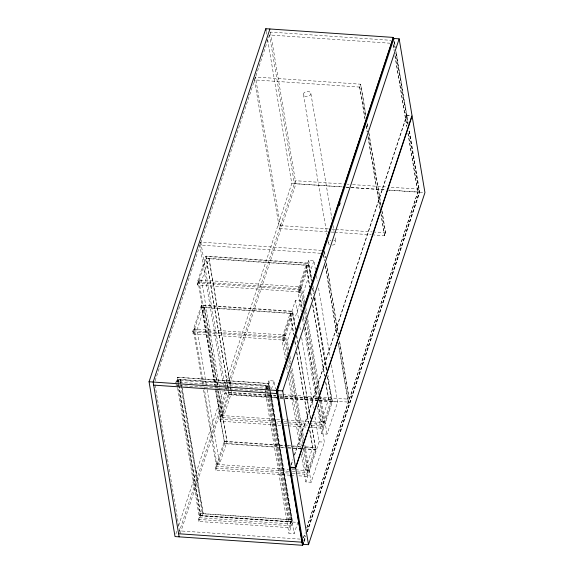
<?xml version="1.0" encoding="UTF-8"?>
<svg xmlns="http://www.w3.org/2000/svg" width="574" height="574" viewBox="0 0 574 574"><rect width="100%" height="100%" fill="white"/><g stroke="black" fill="none" stroke-linecap="round" stroke-linejoin="round"><path stroke-width="0.43" stroke-dasharray="2.87 2.15" d="M200.111 244.302L200.821 242.135L321.526 250.393M254.72 79.169L255.437 77.002L360.723 84.206L365.889 114.987M155.08 380.871L270.433 32.079L391.138 40.331M197.463 284.969L206.324 258.164L308.877 265.181L300.015 291.979L197.463 284.969L197.112 282.903L205.98 256.104L308.532 263.114L311.395 280.191M280.629 421.51L220.882 417.427L198.138 281.87L198.776 279.947L301.328 286.964L304.285 304.564M219.397 386.747L201.625 280.822L209.058 258.35L231.566 392.53L224.133 414.995L221.399 414.808M175.601 383.181L177.567 377.24L268.725 383.475L291.929 521.78L289.963 527.721L198.805 521.486L198.461 519.42L200.419 513.479L291.585 519.714L289.619 525.655L289.963 527.721M192.936 333.889L201.797 307.09L292.955 313.325L284.094 340.124L192.936 333.889L192.584 331.822L201.452 305.024L292.611 311.259L295.624 329.218M177.266 380.218L176.627 382.148L267.793 388.383L268.424 386.46L177.266 380.218L200.003 515.775L199.372 517.698L290.53 523.933L291.169 522.01L268.424 386.46M202.622 384.487L193.61 330.796L194.249 328.866L285.407 335.101L288.213 351.826M180.71 384.63L180.114 381.093L180.645 379.493L181.24 383.023M206.281 384.472L197.097 329.741L204.531 307.277L217.862 386.725M175.866 534.021L176.993 530.613M178.679 525.511L223.135 391.095M224.821 385.993L291.786 183.522L267.584 39.254M276.661 397.194L224.8 393.649L225.754 390.758M327.532 231.81L279.416 228.517L280.37 225.625L255.437 77.002M178.887 532.902L226.716 388.282M226.995 387.428L295.366 180.702L343.647 184.003M180.25 533.447L227.799 389.674M228.079 388.828L295.883 183.802L270.433 32.079M280.959 425.356L220.316 421.208L219.971 419.142L228.832 392.343L276.094 395.579M220.882 417.427L221.514 415.497L198.776 279.947M220.316 421.208L229.177 394.41L228.387 389.696M289.963 475.207L215.788 470.128L215.444 468.068L224.305 441.262L284.187 445.359M288.744 471.297L216.355 466.346L216.986 464.423L194.249 328.866M198.805 521.486L200.771 515.545L177.567 377.24M215.788 470.128L224.649 443.329L201.452 305.024M199.888 515.086L202.629 515.273L203.16 513.665L182.13 388.318M216.872 463.735L219.612 463.921L227.039 441.456L218.601 391.138M365.078 118.753L359.769 87.09L360.723 84.206M266.106 388.72L265.805 386.955L266.336 385.355L267.642 393.391M286.347 356.791L282.788 335.603L290.222 313.139L293.773 334.326M302.118 307.764L298.71 287.459L306.143 264.994L309.845 287.065M265.174 391.877L265.97 389.473M266.236 388.67L268.89 380.641L274.135 381L275.47 388.957M285.422 359.97L282.157 340.526L295.431 300.403L300.668 300.762L302.003 308.719M301.343 311.826L298.078 292.381L308.697 260.287L313.935 260.646L315.42 269.479M266.767 389.416L268.725 383.475M284.094 340.124L283.75 338.057L292.611 311.259M300.015 291.979L299.671 289.92L308.532 263.114M287.725 354.632L284.776 337.031L285.407 335.101M303.502 305.612L300.697 288.887L301.328 286.964M271.48 389.029L274.135 381M288.887 349.724L287.402 340.884L300.668 300.762M304.952 302.462L303.323 292.74L313.935 260.646M291.169 464.639L292.855 459.537M294.261 455.282L406.765 115.101L396.125 51.682M291.255 465.155L292.941 460.054M294.627 454.945L406.851 115.618L410.345 115.855M291.054 521.321L288.313 521.135L288.844 519.527M308.037 469.97L305.296 469.783L312.73 447.318L309.766 429.661M323.958 421.825L321.218 421.639L328.651 399.174L325.688 381.516M372.088 234.859L384.702 235.72L385.656 232.829L381.968 210.845M298.903 475.817L306.947 476.363L306.602 474.303L315.463 447.505L303.847 446.708M308.604 427.25L322.868 428.226L322.523 426.159L331.385 399.361L319.79 398.564M292.317 471.541L307.513 472.581L308.152 470.658L304.163 446.888M309.164 423.461L323.435 424.437L324.073 422.514L319.933 397.868M306.947 476.363L315.808 449.564L311.467 423.669M322.868 428.226L331.729 401.42L327.388 375.525M292.611 522.046L297.856 522.405L294.139 533.641L288.894 533.282L292.611 522.046L270.376 389.481M318.018 404.161L324.389 442.167L311.122 482.282L305.877 481.923L319.151 441.808L314.552 414.414M331.435 364.928L337.656 402.044L327.044 434.145L321.799 433.786L332.418 401.685L327.969 375.174M303.395 537.938L305.081 532.837M306.774 527.728L418.747 189.147M303.531 537.953L305.224 532.844M306.911 527.743L418.884 189.155L388.354 187.067M303.919 541.038L305.605 535.929M307.011 531.682L419.271 192.24L408.867 130.219M304.055 541.045L305.741 535.944M307.147 531.689L419.407 192.247L409.004 130.233M304.112 541.791L305.798 536.683M307.485 531.581L419.709 192.254L409.068 128.827M390.176 43.222L269.479 34.964L294.412 183.594L342.692 186.894M359.769 87.09L254.483 79.886L279.416 228.517M406.765 115.101L410.259 115.338M347.22 184.254L349.014 184.376M352.587 184.62L387.457 187.002M346.266 187.138L385.606 189.829M389.186 190.073L417.929 192.039L408.049 133.118M291.786 183.522L342.377 186.981M345.957 187.224L386.187 189.98M387.084 190.037L419.407 192.247M419.709 192.254L424.078 192.548M280.37 225.625L328.486 228.918M332.052 229.162L334.728 229.349M335.618 229.406L372.153 231.903M373.043 231.968L385.656 232.829M331.098 232.054L333.774 232.233M334.664 232.298L371.199 234.795M320.572 253.278L199.867 245.019L223.767 387.493M206.217 258.487L308.769 265.504M198.891 280.636L201.625 280.822M298.71 287.459L301.45 287.646M198.138 281.87L300.697 288.887M197.112 282.903L299.671 289.92M298.078 292.381L303.323 292.74M201.689 307.413L292.848 313.648M194.364 329.555L197.097 329.741M282.788 335.603L285.529 335.79M193.61 330.796L284.776 337.031M192.584 331.822L283.75 338.057M282.157 340.526L287.402 340.884M177.883 379.4L269.041 385.635M177.38 380.906L180.114 381.093M265.805 386.955L268.539 387.141M279.402 394.431L282.085 394.611M282.975 394.675L317.845 397.057M318.742 397.122L349.279 399.21L339.392 340.289M279.66 395.823L284.123 396.125M285.013 396.189L318.9 398.507M228.725 392.666L275.986 395.895M279.56 396.139L317.013 398.7M317.903 398.765L331.277 399.676M280.234 397.438L316.001 399.884M319.575 400.128L348.325 402.094L338.438 343.173M229.177 394.41L279.115 397.825M280.012 397.882L318.355 400.509M319.244 400.566L331.729 401.42M332.418 401.685L337.656 402.044M279.014 398.148L229.069 394.725L227.691 386.481M279.904 398.205L284.36 398.514M285.256 398.571L318.247 400.831M319.144 400.889L331.629 401.743L327.137 374.966M221.514 415.497L280.377 419.522M281.267 419.587L308.912 421.474M312.478 421.718L324.073 422.514M284.195 421.754L286.871 421.94M287.761 421.998L308.274 423.404M219.971 419.142L280.607 423.289M284.173 423.533L288.636 423.842M289.526 423.899L308.252 425.183M311.818 425.427L322.523 426.159M284.525 425.599L287.201 425.786M288.091 425.843L307.707 427.185M319.151 441.808L324.389 442.167M287.761 445.603L292.231 445.912M293.12 445.976L302.95 446.644M224.197 441.585L284.969 445.747M285.866 445.804L290.336 446.113M291.226 446.17L301.056 446.845M304.636 447.089L315.356 447.82M224.649 443.329L284.532 447.426M288.105 447.67L302.405 448.653M303.302 448.71L315.808 449.564M284.424 447.749L224.542 443.652L215.609 390.385M287.997 447.993L302.297 448.968M303.194 449.033L315.707 449.887L311.359 423.992M216.986 464.423L288.485 469.31M292.066 469.554L294.742 469.74M295.639 469.797L308.152 470.658M215.444 468.068L288.729 473.076M292.302 473.32L306.602 474.303M290.86 475.265L295.33 475.573M200.391 513.579L291.549 519.814M200.771 515.545L291.929 521.78M200.003 515.775L291.169 522.01M198.461 519.42L289.619 525.655M300.259 539.122L179.562 530.864L154.779 383.116M394.503 41.988L395.386 47.276M406.851 115.618L408.329 124.429M394.101 41.407L395.134 47.563M396.017 52.837L407.971 124.077M393.814 40.517L394.998 47.556M395.881 52.83L407.834 124.063M393.147 44.298L394.18 50.455M395.063 55.728L406.866 126.086M393.154 45.167L394.044 50.44M394.926 55.721L406.88 126.954M407.913 133.111L417.793 192.032M367.367 123.776L368.099 128.174M368.838 132.572L380.935 204.688M365.896 115.855L360.587 84.191L359.633 87.083L364.942 118.746M367.224 123.769L368.113 129.05M368.852 133.441L380.949 205.557M381.832 210.837L385.52 232.822L384.566 235.713L381.028 214.604M366.262 125.785L367.295 131.941M368.034 136.339L380.131 208.455M381.014 213.736L384.702 235.72M366.126 125.778L367.159 131.934M368.042 137.215L379.995 208.448M310.886 93.569A3.774 2.54 -9.5 0 1 305.382 96.41A3.774 2.54 -9.5 0 1 305.167 92.005A3.774 2.54 -9.5 0 1 310.886 93.569L331.987 219.333M333.02 225.489L334.054 231.645M335.087 237.801L335.819 242.199M303.402 94.416L326.864 234.249M327.898 240.406L328.335 243.046M324.489 251.462L325.523 257.618M326.412 262.892L338.359 334.133M324.353 251.455L325.386 257.611M326.419 263.767L338.222 334.118M339.406 341.157L349.143 399.203L348.188 402.087L338.301 343.166M323.535 254.354L324.568 260.51M325.458 265.784L337.261 336.142M323.549 255.222L324.432 260.496M325.322 265.776L337.268 337.01M316.461 275.671L317.35 280.973M318.534 288.04L330.244 357.86M308.697 260.287L311.955 279.732M312.995 285.917L314.179 292.984M314.925 297.404L326.929 368.989M312.73 288.134L313.619 293.429M314.358 297.841L326.498 370.23M311.438 281.389L308.425 263.437L205.872 256.42L227.541 385.599M312.622 288.457L313.512 293.752M314.251 298.164L326.391 370.546M310.735 292.36L311.919 299.42M312.808 304.715L324.798 376.221M306.035 265.317L309.738 287.387M310.627 292.683L311.66 298.86M312.701 305.038L324.547 375.661M325.58 381.839L328.543 399.49M266.257 31.34L266.845 34.856M305.842 307.764L306.882 313.949M307.772 319.252L319.783 390.837M320.672 396.139L327.044 434.145M305.296 310.599L306.337 316.776M307.076 321.196L319.216 393.577M304.536 311.775L305.712 318.814M306.308 322.337L318.563 395.393M319.302 399.791L323.435 424.437M303.452 315.707L304.342 321.01M305.375 327.187L317.221 397.804M318.261 403.981L321.218 421.639M303.488 317.558L304.227 321.971M305.117 327.273L317.128 398.858M302.527 318.893L303.567 325.078M304.163 328.615L316.317 401.083M317.207 406.385L321.799 433.786M295.431 300.403L298.545 318.965M299.879 326.915L300.618 331.334M301.651 337.526L313.512 408.222M296.658 335.395L297.698 341.573M298.437 345.986L310.728 419.257M295.66 330.416L292.503 311.582L201.345 305.346L214.719 385.089M296.55 335.718L297.734 342.778M298.48 347.191L310.469 418.69M294.957 341.387L295.847 346.682M296.736 351.977L308.733 423.483M290.114 313.461L293.666 334.642M294.857 341.709L295.596 346.122M296.629 352.3L308.475 422.916M309.659 429.983L312.622 447.634M289.92 355.909L290.961 362.094M291.994 368.278L303.854 438.981M304.894 445.166L311.122 482.282M289.224 357.86L290.286 364.153M291.298 370.216L303.144 440.839M288.758 360.795L289.791 366.958M290.53 371.356L302.642 443.537M303.524 448.818L307.513 472.581M287.674 364.734L288.421 369.147M289.303 374.449L301.3 445.948M302.34 452.125L305.296 469.783M286.605 367.037L287.646 373.222M288.385 377.642L300.396 449.227M301.285 454.529L305.877 481.923M268.89 380.641L270.225 388.598M270.713 394.001L294.139 533.641M267.793 388.383L290.53 523.933M267.821 394.18L288.815 519.628M266.989 394.022L288.313 521.135M265.475 393.642L288.894 533.282M208.95 258.673L230.569 387.558M230.719 388.44L231.164 391.088M205.98 256.104L228.237 388.813M200.821 242.135L225.46 389M223.917 388.368L224.8 393.649M219.548 387.629L219.993 390.277M220.136 391.167L224.133 414.995M218.005 387.608L218.45 390.255M204.423 307.599L217.898 387.924M218.493 391.461L226.931 441.772M207.171 389.768L219.612 463.921M203.505 389.768L216.355 466.346M180.616 379.586L181.951 387.529M182.094 388.411L203.124 513.766M180.86 385.513L202.629 515.273M178.327 382.047L177.538 377.333L268.697 383.576L291.893 521.881L200.735 515.639L179.066 386.46M178.471 382.93L178.916 385.577M177.072 384.788L177.517 387.428M177.667 388.311L199.372 517.698M333.846 240.205A3.774 2.54 -9.5 0 1 335.725 242.874A3.774 2.54 -9.5 0 1 332.202 245.17M329.519 244.718A3.774 2.54 -9.5 0 1 330.99 240.276M177.911 379.306L175.953 385.24L267.111 391.475L269.07 385.541L177.911 379.306"/><path stroke-width="0.86" d="M303.488 542.746L302.649 545.3L175.02 536.568L149.053 381.753L265.812 28.7L393.434 37.432L393.821 39.749M269.916 28.98L153.15 382.033L179.124 536.848M302.649 545.3L276.675 390.478L393.434 37.432M277.464 390.55L393.908 38.465L399.152 38.824L412.01 115.46L295.567 467.545L290.322 467.186L277.464 390.55L282.709 390.908L399.152 38.824M278.146 390.686L277.192 393.577L153.674 385.125M339.37 205.564L340.217 203.017M295.653 468.061L412.096 115.977L424.947 192.613L308.503 544.697L303.266 544.339L290.408 467.702L295.653 468.061L308.503 544.697M302.842 540.041L302.125 542.2L178.607 533.755M303.072 543.592L302.512 545.293L276.539 390.471L393.298 37.418L393.556 38.967M149.053 381.753L276.675 390.478M265.812 28.7L266.106 30.458M282.709 390.908L295.567 467.545"/></g></svg>
